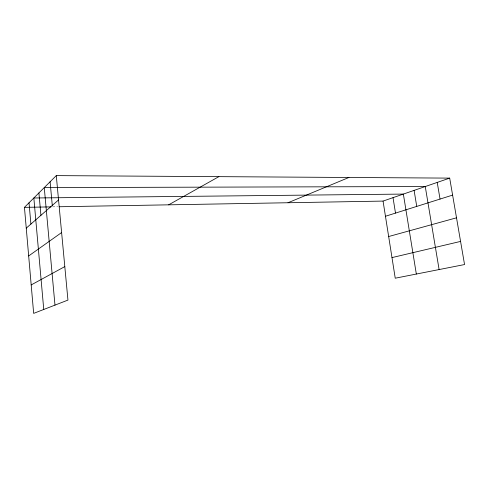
<?xml version="1.0" encoding="UTF-8"?>
<svg xmlns="http://www.w3.org/2000/svg" width="489" height="489" viewBox="0 0 489 489"><rect width="100%" height="100%" fill="white"/><g stroke="black" fill="none" stroke-linecap="round" stroke-linejoin="round"><path stroke-width="0.37" stroke-dasharray="2.44 1.83" d="M52.525 206.865L57.72 206.774"/><path stroke-width="0.73" d="M56.278 175.618L67.947 300.093L33.662 313.382L24.45 207.354L56.278 175.618L449.691 178.118L464.55 264.549L395.24 278.204L383.058 201.083L449.691 178.118M26.253 228.131L58.558 199.934M28.674 255.949L61.614 232.55M168.656 204.836L218.87 176.651M31.192 284.934L64.805 266.603M287.997 202.746L348.914 177.476M385.46 216.266L452.612 195.105M388.657 236.535L456.512 217.813M391.989 257.593L460.571 241.419M24.45 207.354L51.039 206.89M59.212 206.749L383.058 201.083M437.221 182.415L440.039 199.066M439.11 269.561L425.259 186.541L44.261 187.599L54.976 305.118M414.104 190.386L416.738 206.407M416.335 274.048L403.364 194.084L33.839 197.99L43.753 309.47M393.022 197.648L395.497 213.1M50.092 181.78L52.28 205.417M38.912 192.935L40.923 215.325M29.022 202.794L30.899 224.078"/></g></svg>
